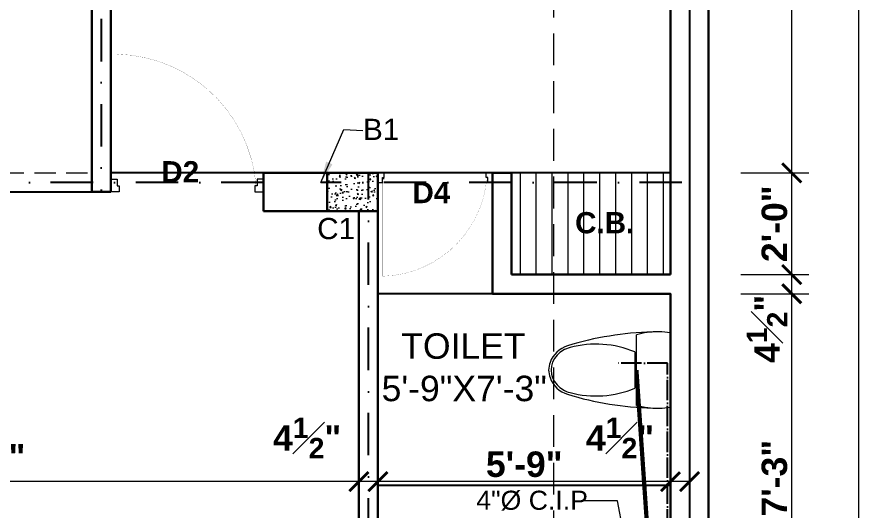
# Model space of a CAD drawing. Header units: feet. Extents: x 12125 to 16886, y -11859 to -10215.
# Drawn here: x 13965.2 to 14167.7, y -11191.6 to -11075.2 of the extents above; entities that cross this region are included whole.
import ezdxf

# ---------------------------------------------------------------- set-up
doc = ezdxf.new("R2010")
doc.units = ezdxf.units.FT
doc.header["$MEASUREMENT"] = 0
doc.header["$PDMODE"] = 2
for name, pattern in [('ACAD_ISO04W100', [30, 24, -3, 0, -3]), ('CENTER2', [1.125, 0.75, -0.125, 0.125, -0.125]), ('DASHDOT', [1, 0.5, -0.25, 0, -0.25]), ('DASHED', [0.75, 0.5, -0.25])]:
    doc.linetypes.add(name, pattern=pattern)
doc.layers.get('0').update_dxf_attribs({"lineweight": 30})
doc.layers.add('0 PL WASTE PIPE', color=5, linetype='Continuous')
for name, color, linetype, lineweight in [('BEAM', 3, 'Continuous', 15), ('BLK_1_FLR_1_BATH', 7, 'Continuous', 0), ('center line', 253, 'ACAD_ISO04W100', 5), ('DIM 01', 7, 'Continuous', 9), ('DOOR', 32, 'Continuous', 13), ('DOTTED', 15, 'DASHED', 18), ('HATCH', 9, 'Continuous', 20), ('JOINERY TEXT', 193, 'Continuous', 0), ('P-SOIL', 6, 'Continuous', 18), ('PL-C.W.S', 90, 'ACAD_ISO04W100', 25), ('SANIT_FIXTURES', 13, 'Continuous', 15), ('SANTRY TEXT', 174, 'Continuous', 9), ('TEXT', 7, 'Continuous', 30), ('WALL', 10, 'Continuous', 30)]:
    doc.layers.add(name, color=color, linetype=linetype, lineweight=lineweight)
doc.layers.add('BLK_1_FLR_1_BLT_UP_AREA', color=25, linetype='Continuous', true_color=0x995f4c, plot=False)
for name, color, linetype, plot in [('BLK_1_FLR_1_KITCHEN', 4, 'Continuous', False), ('BLK_1_FLR_1_REGULAR_ROOM_2', 1, 'Continuous', False), ('BLK_1_FLR_1_WATER_CLOSET', 1, 'Continuous', False)]:
    doc.layers.add(name, color=color, linetype=linetype, plot=plot)
doc.styles.add('AR. TEXT 01', font='arialbd.ttf')
doc.styles.add('DIM TEXT', font='GOTHIC.TTF', dxfattribs={"height": 5})
doc.styles.add('p.h tex', font='techb___.ttf')
doc.styles.get("Standard").update_dxf_attribs({"font": 'ARIALN.TTF'})
doc.styles.add('TEX02', font='GARA.TTF')
doc.dimstyles.new('DIM 50', dxfattribs={"dimtxt": 6, "dimasz": 3, "dimexe": 6, "dimexo": 4, "dimgap": 0.3125, "dimtad": 1, "dimzin": 3, "dimdsep": 46, "dimlunit": 4, "dimtxsty": 'AR. TEXT 01', "dimblk": 'DOT', "dimcen": 0.09, "dimclrd": 256, "dimclre": 256, "dimclrt": 256, "dimazin": 0, "dimtfac": 0.8, "dimtofl": 0, "dimtmove": 1, "dimatfit": 3, "dimfxl": 6, "dimfxlon": 1, "dimfrac": 1, "dimtolj": 1, "dimtzin": 0, "dimlwd": -1, "dimlwe": -1, "dimarcsym": 1})

# ---------------------------------------------------------------- blocks, each defined once
blk = doc.blocks.new('D4')
for points in [[(-100, 1151), (-48.4, 1151), (-48.4, 1133.3), (0, 1133.3), (0, 1200), (-100, 1200), (-100, 1151)], [(-100, 49), (-48.4, 49), (-48.4, 66.7), (0, 66.7), (0, 0), (-100, 0), (-100, 49)]]:
    blk.add_lwpolyline(points)
at = {"const_width": 1.12}
blk.add_lwpolyline([(-48.4, 1142.1, 0.383411), (-1083.4, 51.8, 0.414214)], format="xyb", dxfattribs=at)
blk.add_lwpolyline([(-1083.4, 51.8), (-58.1, 51.8), (-58.1, 67.5), (-1083.4, 67.5)], dxfattribs=at)
blk = doc.blocks.new('ERFE')
at = {"layer": 'WALL', "color": 3, "linetype": 'DASHED', "lineweight": 20, "ltscale": 15}
blk.add_line((80619.3, -78807.72), (80619.3, -79458.94), dxfattribs=at)
blk = doc.blocks.new('sdddd')
at = {"layer": 'SANIT_FIXTURES'}
for p, q in [((-7792.08, -3616.35), (-7811.71, -3616.35)), ((-7792.58, -3625.35), (-7811.21, -3625.35)), ((-7806.68, -3625.76), (-7797.11, -3625.76))]:
    blk.add_line(p, q, dxfattribs=at)
blk.add_lwpolyline([(-7792.58, -3625.35), (-7792.08, -3623.08), (-7791.83, -3620.89), (-7791.83, -3618.58), (-7792.08, -3616.35)], dxfattribs=at)
for centre, radius, start, end in [((-7791.4, -3619.73), 20.59, 170.5377, 187.7399), ((-7730.92, -3619.48), 81.02, 181.2224, 197.2477), ((-7872.87, -3619.48), 81.02, 342.7523, 358.7776), ((-7791.4, -3619.73), 20.59, 187.7399, 195.822), ((-7781.98, -3636.05), 26.76, 157.3737, 194.7786), ((-7821.82, -3636.05), 26.76, 345.2214, 22.6263), ((-7801.35, -3641.35), 7.27, 197.2477, 249.5476), ((-7800.86, -3641.04), 7.23, 194.7786, 226.8543), ((-7802.44, -3641.35), 7.27, 290.4524, 342.7523), ((-7802.93, -3641.04), 7.23, 313.1457, 345.2214), ((-7801.9, -3642.14), 5.72, 226.8543, 313.1457), ((-7801.9, -3642.8), 5.72, 249.5476, 290.4524)]:
    blk.add_arc(centre, radius, start, end, dxfattribs=at)
blk = doc.blocks.new('_ArchTick')
at = {"color": 0, "linetype": 'ByBlock', "const_width": 0.15}
blk.add_lwpolyline([(-0.5, -0.5), (0.5, 0.5)], dxfattribs=at)
blk = doc.blocks.new('*D140')
at = {"layer": 'Defpoints', "color": 0, "transparency": 16777216}
for p in [(14119.28, -11140.45), (14147.87, -11140.45), (14119.28, -11227.45)]:
    blk.add_point(p, dxfattribs=at)
at = {"layer": 'DIM 01', "transparency": 16777216}
for p, q in [((14135.87, -11140.45), (14151.87, -11140.45)), ((14147.87, -11227.45), (14147.87, -11140.45)), ((14135.87, -11227.45), (14151.87, -11227.45))]:
    blk.add_line(p, q, dxfattribs=at)
at = {"layer": 'DIM 01', "transparency": 16777216, "xscale": 4.5, "yscale": 4.5, "zscale": 4.5}
for p, rotation in [((14147.87, -11140.45), 90), ((14147.87, -11227.45), 270)]:
    blk.add_blockref('_ArchTick', p, dxfattribs=dict(at, rotation=rotation))
at = {"layer": 'DIM 01', "transparency": 16777216, "insert": (14143.81, -11183.95), "char_height": 6, "attachment_point": 5, "rotation": 90, "style": 'AR. TEXT 01'}
blk.add_mtext('\\A1;7\'-3"', dxfattribs=at)
blk = doc.blocks.new('*D141')
at = {"layer": 'Defpoints', "color": 0, "transparency": 16777216}
for p in [(14119.28, -11135.95), (14147.87, -11135.95), (14119.28, -11140.45)]:
    blk.add_point(p, dxfattribs=at)
at = {"layer": 'DIM 01', "transparency": 16777216}
for p, q in [((14135.87, -11135.95), (14151.87, -11135.95)), ((14147.87, -11140.45), (14147.87, -11135.95)), ((14135.87, -11140.45), (14151.87, -11140.45))]:
    blk.add_line(p, q, dxfattribs=at)
at = {"layer": 'DIM 01', "transparency": 16777216, "xscale": 4.5, "yscale": 4.5, "zscale": 4.5}
for p, rotation in [((14147.87, -11135.95), 90), ((14147.87, -11140.45), 270)]:
    blk.add_blockref('_ArchTick', p, dxfattribs=dict(at, rotation=rotation))
at = {"layer": 'DIM 01', "transparency": 16777216, "insert": (14142.06, -11148.75), "char_height": 6, "attachment_point": 5, "rotation": 90, "style": 'AR. TEXT 01'}
blk.add_mtext('\\A1;4{\\H0.800000x;\\S1#2;}"', dxfattribs=at)
blk = doc.blocks.new('*D142')
at = {"layer": 'Defpoints', "color": 0, "transparency": 16777216}
for p in [(14119.28, -11111.95), (14147.87, -11111.95), (14119.28, -11135.95)]:
    blk.add_point(p, dxfattribs=at)
at = {"layer": 'DIM 01', "transparency": 16777216}
for p, q in [((14135.87, -11111.95), (14151.87, -11111.95)), ((14147.87, -11135.95), (14147.87, -11111.95)), ((14135.87, -11135.95), (14151.87, -11135.95))]:
    blk.add_line(p, q, dxfattribs=at)
at = {"layer": 'DIM 01', "transparency": 16777216, "xscale": 4.5, "yscale": 4.5, "zscale": 4.5}
for p, rotation in [((14147.87, -11111.95), 90), ((14147.87, -11135.95), 270)]:
    blk.add_blockref('_ArchTick', p, dxfattribs=dict(at, rotation=rotation))
at = {"layer": 'DIM 01', "transparency": 16777216, "insert": (14143.81, -11123.95), "char_height": 6, "attachment_point": 5, "rotation": 90, "style": 'AR. TEXT 01'}
blk.add_mtext('\\A1;2\'-0"', dxfattribs=at)
blk = doc.blocks.new('*D143')
at = {"layer": 'Defpoints', "color": 0, "transparency": 16777216}
for p in [(14109.13, -10943.95), (14147.87, -10943.95), (14119.28, -11111.95)]:
    blk.add_point(p, dxfattribs=at)
at = {"layer": 'DIM 01', "transparency": 16777216}
for p, q in [((14135.87, -10943.95), (14151.87, -10943.95)), ((14147.87, -11111.95), (14147.87, -10943.95)), ((14135.87, -11111.95), (14151.87, -11111.95))]:
    blk.add_line(p, q, dxfattribs=at)
at = {"layer": 'DIM 01', "transparency": 16777216, "xscale": 4.5, "yscale": 4.5, "zscale": 4.5}
for p, rotation in [((14147.87, -10943.95), 90), ((14147.87, -11111.95), 270)]:
    blk.add_blockref('_ArchTick', p, dxfattribs=dict(at, rotation=rotation))
at = {"layer": 'DIM 01', "transparency": 16777216, "insert": (14143.81, -11027.95), "char_height": 6, "attachment_point": 5, "rotation": 90, "style": 'AR. TEXT 01'}
blk.add_mtext('\\A1;14\'-0"', dxfattribs=at)
blk = doc.blocks.new('*D146')
at = {"layer": 'Defpoints', "color": 0, "transparency": 16777216}
for p in [(14111.5, -10934.95), (14163.7, -10934.95), (14119.28, -11540.95)]:
    blk.add_point(p, dxfattribs=at)
at = {"layer": 'DIM 01', "transparency": 16777216}
for p, q in [((14151.7, -10934.95), (14167.7, -10934.95)), ((14163.7, -11540.95), (14163.7, -10934.95)), ((14151.7, -11540.95), (14167.7, -11540.95))]:
    blk.add_line(p, q, dxfattribs=at)
at = {"layer": 'DIM 01', "transparency": 16777216, "xscale": 4.5, "yscale": 4.5, "zscale": 4.5}
for p, rotation in [((14163.7, -10934.95), 90), ((14163.7, -11540.95), 270)]:
    blk.add_blockref('_ArchTick', p, dxfattribs=dict(at, rotation=rotation))
at = {"layer": 'DIM 01', "transparency": 16777216, "insert": (14159.64, -11237.95), "char_height": 6, "attachment_point": 5, "rotation": 90, "style": 'AR. TEXT 01'}
blk.add_mtext('\\A1;50\'-6"', dxfattribs=at)
blk = doc.blocks.new('*D161')
at = {"layer": 'Defpoints', "color": 0, "transparency": 16777216}
for p in [(14119.28, -11180.16), (14123.78, -11180.16), (14119.28, -11184.76)]:
    blk.add_point(p, dxfattribs=at)
at = {"layer": 'DIM 01', "transparency": 16777216}
for p, q in [((14119.28, -11184.16), (14119.28, -11188.76)), ((14123.78, -11184.16), (14123.78, -11188.76)), ((14123.78, -11184.76), (14119.28, -11184.76))]:
    blk.add_line(p, q, dxfattribs=at)
at = {"layer": 'DIM 01', "transparency": 16777216, "xscale": 4.5, "yscale": 4.5, "zscale": 4.5, "rotation": 180}
blk.add_blockref('_ArchTick', (14119.28, -11184.76), dxfattribs=at)
at = {"layer": 'DIM 01', "transparency": 16777216, "xscale": 4.5, "yscale": 4.5, "zscale": 4.5}
blk.add_blockref('_ArchTick', (14123.78, -11184.76), dxfattribs=at)
at = {"layer": 'DIM 01', "transparency": 16777216, "insert": (14107.38, -11174.45), "char_height": 6, "attachment_point": 5, "style": 'AR. TEXT 01'}
blk.add_mtext('\\A1;4{\\H0.800000x;\\S1#2;}"', dxfattribs=at)
blk = doc.blocks.new('*D162')
at = {"layer": 'Defpoints', "color": 0, "transparency": 16777216}
for p in [(14119.28, -11180.16), (14050.28, -11184.76), (14050.28, -11184.76)]:
    blk.add_point(p, dxfattribs=at)
at = {"layer": 'DIM 01', "transparency": 16777216}
for p, q in [((14119.28, -11184.16), (14119.28, -11188.76)), ((14119.28, -11184.76), (14050.28, -11184.76)), ((14050.28, -11188.76), (14050.28, -11188.76))]:
    blk.add_line(p, q, dxfattribs=at)
at = {"layer": 'DIM 01', "transparency": 16777216, "xscale": 4.5, "yscale": 4.5, "zscale": 4.5, "rotation": 180}
blk.add_blockref('_ArchTick', (14050.28, -11184.76), dxfattribs=at)
at = {"layer": 'DIM 01', "transparency": 16777216, "xscale": 4.5, "yscale": 4.5, "zscale": 4.5}
blk.add_blockref('_ArchTick', (14119.28, -11184.76), dxfattribs=at)
at = {"layer": 'DIM 01', "transparency": 16777216, "insert": (14084.78, -11180.7), "char_height": 6, "attachment_point": 5, "style": 'AR. TEXT 01'}
blk.add_mtext('\\A1;5\'-9"', dxfattribs=at)
blk = doc.blocks.new('*D163')
at = {"layer": 'Defpoints', "color": 0, "transparency": 16777216}
for p in [(14045.78, -11184.76), (14045.78, -11184.76), (14050.28, -11184.76)]:
    blk.add_point(p, dxfattribs=at)
at = {"layer": 'DIM 01', "transparency": 16777216}
for p, q in [((14045.78, -11180.76), (14045.78, -11180.76)), ((14050.28, -11180.76), (14050.28, -11180.76)), ((14050.28, -11184.76), (14045.78, -11184.76))]:
    blk.add_line(p, q, dxfattribs=at)
at = {"layer": 'DIM 01', "transparency": 16777216, "xscale": 4.5, "yscale": 4.5, "zscale": 4.5, "rotation": 180}
blk.add_blockref('_ArchTick', (14045.78, -11184.76), dxfattribs=at)
at = {"layer": 'DIM 01', "transparency": 16777216, "xscale": 4.5, "yscale": 4.5, "zscale": 4.5}
blk.add_blockref('_ArchTick', (14050.28, -11184.76), dxfattribs=at)
at = {"layer": 'DIM 01', "transparency": 16777216, "insert": (14033.58, -11174.45), "char_height": 6, "attachment_point": 5, "style": 'AR. TEXT 01'}
blk.add_mtext('\\A1;4{\\H0.800000x;\\S1#2;}"', dxfattribs=at)
blk = doc.blocks.new('*D164')
at = {"layer": 'Defpoints', "color": 0, "transparency": 16777216}
for p in [(13858.28, -11184.76), (13858.28, -11184.76), (14045.78, -11184.76)]:
    blk.add_point(p, dxfattribs=at)
at = {"layer": 'DIM 01', "transparency": 16777216}
for p, q in [((13858.28, -11180.76), (13858.28, -11180.76)), ((14045.78, -11180.76), (14045.78, -11180.76)), ((14045.78, -11184.76), (13858.28, -11184.76))]:
    blk.add_line(p, q, dxfattribs=at)
at = {"layer": 'DIM 01', "transparency": 16777216, "xscale": 4.5, "yscale": 4.5, "zscale": 4.5, "rotation": 180}
blk.add_blockref('_ArchTick', (13858.28, -11184.76), dxfattribs=at)
at = {"layer": 'DIM 01', "transparency": 16777216, "xscale": 4.5, "yscale": 4.5, "zscale": 4.5}
blk.add_blockref('_ArchTick', (14045.78, -11184.76), dxfattribs=at)
at = {"layer": 'DIM 01', "transparency": 16777216, "insert": (13952.03, -11178.9), "char_height": 6, "attachment_point": 5, "style": 'AR. TEXT 01'}
blk.add_mtext('\\A1;15\'-7{\\H0.800000x;\\S1#2;}"', dxfattribs=at)
blk = doc.blocks.new('_Dot')
at = {"color": 0, "linetype": 'ByBlock', "lineweight": -2}
blk.add_line((-0.5, 0), (-1, 0), dxfattribs=at)
at = {"color": 0, "linetype": 'ByBlock', "const_width": 0.5}
blk.add_lwpolyline([(-0.25, 0, 1), (0.25, 0, 1)], format="xyb", close=True, dxfattribs=at)
blk = doc.blocks.new('erfr')
at = {"layer": 'HATCH', "ltscale": 5}
h = blk.add_hatch(dxfattribs=at)
h.set_pattern_fill('AR-CONC', color=256, scale=0.5)
h.set_pattern_definition([(50, (-129.5326, 557.8983), (3.58630091, -0.313760675), [0.375, -4.125]), (355, (-129.5326, 557.8983), (-0.69375667, 3.76096067), [0.3, -3.3]), (100.4514445, (-129.2338, 557.872), (2.89254423, 3.44719995), [0.31870096, -3.50571056]), (46.1842, (-129.5326, 558.8983), (5.33620665, -0.8275964), [0.5625, -6.1875]), (96.6356355, (-129.088, 558.8293), (4.67330973, 4.870593), [0.4780517, -5.2585688]), (351.184164, (-129.5326, 558.8983), (4.67330973, 4.870593), [0.45, -4.95]), (21, (-129.0326, 558.6483), (2.98453526, -2.01309445), [0.375, -4.125]), (326, (-129.0326, 558.6483), (1.21657666, 3.62575023), [0.3, -3.3]), (71.4514447, (-128.784, 558.4806), (4.20111188, 1.61265576), [0.31870095, -3.50571056]), (37.5, (-129.5326, 557.8983), (0.060799277, 1.664469269), [0, -3.26, 0, -3.35, 0, -3.3125]), (7.5, (-129.5326, 557.8983), (1.315347687, 1.97205856), [0, -1.91, 0, -3.185, 0, -1.2625]), (327.5, (-130.6476, 557.8983), (2.669112181, -0.112774359), [0, -1.25, 0, -3.9, 0, -5.175]), (317.5, (-131.1476, 557.8983), (2.915930847, 0.50052491), [0, -1.625, 0, -2.59, 0, -3.675])])
h.paths.add_polyline_path([(74703.77, -75000.12), (74715.77, -75000.12), (74715.77, -74991.12), (74703.77, -74991.12)])
at = {"layer": 'WALL', "color": 6, "ltscale": 5}
blk.add_lwpolyline([(74703.77, -74991.12), (74715.77, -74991.12), (74715.77, -75000.12), (74703.77, -75000.12)], close=True, dxfattribs=at)

msp = doc.modelspace()

# ---------------------------------------------------------------- hatches: boundary and pattern name
at = {"layer": 'HATCH'}
h = msp.add_hatch(dxfattribs=at)
h.set_pattern_fill('LINE', color=256, scale=30, angle=90, style=0)
h.set_pattern_definition([(90, (-66529.8825, 67868.8174), (-3.75, 2e-16), [])])
h.paths.add_polyline_path([(14081.778, -11135.953), (14091.679, -11135.953), (14091.679, -11111.953), (14081.778, -11111.953)])
h.paths.add_polyline_path([(14091.679, -11111.953), (14091.679, -11135.953), (14119.278, -11135.953), (14119.278, -11111.953)])
h.paths.add_polyline_path([(14095.6, -11128.975), (14112.075, -11128.975), (14112.075, -11118.669), (14095.6, -11118.669)], flags=24)

# ---------------------------------------------------------------- linework, layer by layer
at = {"layer": 'BEAM', "linetype": 'DASHDOT', "lineweight": 25, "ltscale": 20}
for p, q in [((13985.028, -10934.953), (13985.028, -11116.453)), ((14048.028, -11359.453), (14048.028, -11111.953)), ((14023.278, -11114.203), (13772.778, -11114.203)), ((14121.98, -11114.203), (14036.818, -11114.203))]:
    msp.add_line(p, q, dxfattribs=at)
at = {"layer": 'BLK_1_FLR_1_BATH', "color": 3}
msp.add_lwpolyline([(14050.278, -11227.453), (14119.278, -11227.453), (14119.278, -11185.613), (14050.278, -11185.613)], close=True, dxfattribs=at)
at = {"layer": 'BLK_1_FLR_1_BLT_UP_AREA', "color": 25}
msp.add_lwpolyline([(13772.778, -10934.953), (14123.778, -10934.953), (14123.778, -11540.953), (13772.778, -11540.953), (13772.778, -10934.953)], dxfattribs=at)
at = {"layer": 'BLK_1_FLR_1_KITCHEN', "color": 1}
msp.add_lwpolyline([(13982.778, -10943.953), (13901.778, -10943.953), (13901.778, -11116.453), (13982.778, -11116.453)], close=True, dxfattribs=at)
at = {"layer": 'BLK_1_FLR_1_REGULAR_ROOM_2', "color": 1}
msp.add_lwpolyline([(13987.278, -10943.953), (14119.278, -10943.953), (14119.278, -11111.953), (13987.278, -11111.953)], close=True, dxfattribs=at)
at = {"layer": 'BLK_1_FLR_1_WATER_CLOSET', "color": 3}
msp.add_lwpolyline([(14050.278, -11185.613), (14119.278, -11185.613), (14119.278, -11140.453), (14050.278, -11140.453)], close=True, dxfattribs=at)
at = {"layer": 'center line'}
msp.add_line((14123.778, -11558.953), (14123.778, -10934.953), dxfattribs=at)
at = {"layer": 'DOOR'}
msp.add_line((14081.778, -11111.953), (14119.278, -11111.953), dxfattribs=at)
at = {"layer": 'DOTTED', "ltscale": 10}
for p, q in [((13901.778, -11111.953), (13982.778, -11111.953)), ((13906.278, -11116.453), (13982.778, -11116.453))]:
    msp.add_line(p, q, dxfattribs=at)
at = {"layer": 'P-SOIL', "linetype": 'DASHED', "lineweight": 18, "ltscale": 10, "const_width": 1}
msp.add_lwpolyline([(14116.37, -11233.47), (14111.24, -11158.453)], dxfattribs=at)
at = {"layer": 'PL-C.W.S', "ltscale": 0.2}
msp.add_lwpolyline([(14111.37, -11232.721), (14111.37, -11226.579), (14118.576, -11226.579), (14118.576, -11156.8), (14106.611, -11156.8)], dxfattribs=at)
at = {"layer": 'WALL', "ltscale": 10}
for p, q in [((13982.778, -10934.953), (13982.778, -11116.453)), ((13987.278, -10934.953), (13987.278, -11116.453)), ((14128.278, -11558.953), (14128.278, -10934.953)), ((14119.278, -10943.953), (14119.278, -11135.953)), ((14023.278, -11111.953), (14023.278, -11120.953)), ((14050.278, -11111.953), (14050.278, -11174.953)), ((14045.778, -11120.953), (14045.778, -11231.953)), ((14119.278, -11140.453), (14119.278, -11174.953)), ((14050.278, -11174.953), (14050.278, -11227.453)), ((14119.278, -11174.953), (14119.278, -11227.453))]:
    msp.add_line(p, q, dxfattribs=at)
at = {"layer": 'WALL', "ltscale": 5}
for p, q in [((14023.278, -11111.953), (14045.778, -11111.953)), ((14045.778, -11111.953), (14050.278, -11111.953)), ((14077.278, -11111.953), (14081.778, -11111.953)), ((14077.278, -11140.453), (14077.278, -11111.953)), ((14081.778, -11135.953), (14081.778, -11111.953)), ((13982.778, -11116.453), (13987.278, -11116.453)), ((14023.278, -11120.953), (14045.778, -11120.953)), ((14081.778, -11135.953), (14119.278, -11135.953)), ((14077.278, -11140.453), (14119.278, -11140.453))]:
    msp.add_line(p, q, dxfattribs=at)

# ---------------------------------------------------------------- block references
at = {"layer": '0 PL WASTE PIPE', "color": 4, "linetype": 'CENTER2', "lineweight": 0, "ltscale": 5}
msp.add_blockref('ERFE', (-66527.618, 67897.388), dxfattribs=at)
at = {"layer": 'DOOR'}
for p, xscale, yscale, zscale, rotation in [((13987.278, -11116.453), 0.02999999999999, 0.02999999999999, 0.02999999999999, 270.0000000003335), ((14050.278, -11111.953), -0.0225, 0.0225, 0.0225, 269.9999999996664)]:
    msp.add_blockref('D4', p, dxfattribs=dict(at, xscale=xscale, yscale=yscale, zscale=zscale, rotation=rotation))
at = {"layer": 'SANIT_FIXTURES', "xscale": 0.89310376532376, "yscale": 0.89310376532376, "zscale": 0.89310376532376, "rotation": 269.9999999999396}
msp.add_blockref('sdddd', (17349.05, -18126.356), dxfattribs=at)
at = {"layer": 'WALL'}
msp.add_blockref('erfr', (-60665.495, 63879.167), dxfattribs=at)

# ---------------------------------------------------------------- texts
at = {"layer": 'BEAM', "linetype": 'DASHDOT', "lineweight": 25, "ltscale": 20, "insert": (14046.759, -11099.195), "char_height": 5, "width": 14.41479, "attachment_point": 1, "style": 'p.h tex'}
msp.add_mtext('\\A1;{\\fArial|b0|i0|c0|p34;\\H1.0003x;B1}', dxfattribs=at)
at = {"layer": 'JOINERY TEXT', "char_height": 5, "width": 9.8234, "attachment_point": 1}
for s, insert in [('{\\fArial|b1|i0|c0|p34;D2}', (13999.192, -11109.183)), ('{\\fArial|b1|i0|c0|p34;D4}', (14058.416, -11114.096))]:
    msp.add_mtext(s, dxfattribs=dict(at, insert=insert))
at = {"layer": 'JOINERY TEXT', "color": 6, "insert": (14035.954, -11122.583), "char_height": 5, "width": 9.8234, "attachment_point": 1}
msp.add_mtext('{\\fArial|b0|i0|c0|p34;C1}', dxfattribs=at)
at = {"layer": 'SANTRY TEXT', "ltscale": 25, "insert": (14099.806, -11191.574), "char_height": 4.5, "width": 33.54294, "attachment_point": 9, "style": 'DIM TEXT'}
msp.add_mtext('\\A1;\\pt4.5;{\\fArial|b0|i0|c0|p34;4"Ø C.I.P}', dxfattribs=at)
at = {"layer": 'TEXT', "ltscale": 10, "insert": (14103.762, -11121.2), "char_height": 5, "attachment_point": 2}
msp.add_mtext('\\A1;{\\fArial|b1|i0|c0|p34;\\H1.0003x;C.B.}', dxfattribs=at)
at = {"layer": 'TEXT', "insert": (14024.408, -11149.79), "char_height": 6, "width": 91.7049, "attachment_point": 1, "style": 'TEX02'}
msp.add_mtext('\\A1;\\pi31.36405;{\\fArial|b0|i0|c0|p34;TOILET\\P\\pi26.73717;5\'-9"X7\'-3"}', dxfattribs=at)

# ---------------------------------------------------------------- dimensions: what is measured, and where the dimension line sits
at = {"layer": 'DIM 01'}
for base, p1, p2, picture, middle in [((14163.704, -10934.953), (14119.278, -11540.953), (14111.497, -10934.953), '*D146', (14159.644, -11237.953)), ((14147.87, -10943.953), (14119.278, -11111.953), (14109.133, -10943.953), '*D143', (14143.81, -11027.953)), ((14147.87, -11111.953), (14119.278, -11135.953), (14119.278, -11111.953), '*D142', (14143.81, -11123.953)), ((14147.87, -11140.453), (14119.278, -11227.453), (14119.278, -11140.453), '*D140', (14143.81, -11183.953))]:
    dim = msp.add_linear_dim(base=base, p1=p1, p2=p2, angle=90, dimstyle='DIM 50', override={"dimtxt": 6, "dimasz": 4.5, "dimexe": 4, "dimgap": 1, "dimblk1": 'ArchTick', "dimblk2": 'ArchTick', "dimsah": 1, "dimfxl": 12}, dxfattribs=at)
    dim.commit()
    dim.dimension.update_dxf_attribs({"geometry": picture, "text_midpoint": middle})
dim = msp.add_linear_dim(base=(14147.87, -11135.953), p1=(14119.278, -11140.453), p2=(14119.278, -11135.953), angle=90, dimstyle='DIM 50', override={"dimtxt": 6, "dimasz": 4.5, "dimexe": 4, "dimgap": 1, "dimblk1": 'ArchTick', "dimblk2": 'ArchTick', "dimsah": 1, "dimfxl": 12}, dxfattribs=at)
dim.commit()
dim.dimension.update_dxf_attribs({"geometry": '*D141', "text_midpoint": (14147.87, -11148.747), "dimtype": 160})
for base, p1, p2, picture, middle in [((14045.778, -11184.761), (14050.278, -11184.761), (14045.778, -11184.761), '*D163', (14033.577, -11180.261)), ((14119.278, -11184.761), (14123.778, -11180.157), (14119.278, -11180.157), '*D161', (14107.379, -11180.261))]:
    dim = msp.add_linear_dim(base=base, p1=p1, p2=p2, dimstyle='DIM 50', override={"dimtxt": 6, "dimasz": 4.5, "dimexe": 4, "dimgap": 1, "dimblk1": 'ArchTick', "dimblk2": 'ArchTick', "dimsah": 1, "dimfxl": 12}, dxfattribs=at)
    dim.commit()
    dim.dimension.update_dxf_attribs({"geometry": picture, "text_midpoint": middle, "dimtype": 160})
for base, p1, p2, picture, middle in [((13858.278, -11184.761), (14045.778, -11184.761), (13858.278, -11184.761), '*D164', (13952.028, -11178.896)), ((14050.278, -11184.761), (14119.278, -11180.157), (14050.278, -11184.761), '*D162', (14084.778, -11180.695))]:
    dim = msp.add_linear_dim(base=base, p1=p1, p2=p2, dimstyle='DIM 50', override={"dimtxt": 6, "dimasz": 4.5, "dimexe": 4, "dimgap": 1, "dimblk1": 'ArchTick', "dimblk2": 'ArchTick', "dimsah": 1, "dimfxl": 12}, dxfattribs=at)
    dim.commit()
    dim.dimension.update_dxf_attribs({"geometry": picture, "text_midpoint": middle})

# ---------------------------------------------------------------- leaders
at = {"layer": 'BEAM'}
msp.add_leader([(14036.818, -11114.203), (14042.206, -11101.724), (14046.747, -11101.93)], dimstyle='DIM 50', override={"dimasz": 5, "dimfxl": 1, "dimfxlon": 0, "dimarcsym": 0}, dxfattribs=at)
at = {"layer": 'DIM 01'}
msp.add_leader([(14115.373, -11234.527), (14106.751, -11189.293), (14098.706, -11189.293)], dimstyle='DIM 50', override={"dimtxt": 5, "dimasz": 4.5, "dimtad": 0}, dxfattribs=at)

doc.saveas('drawing.dxf')
